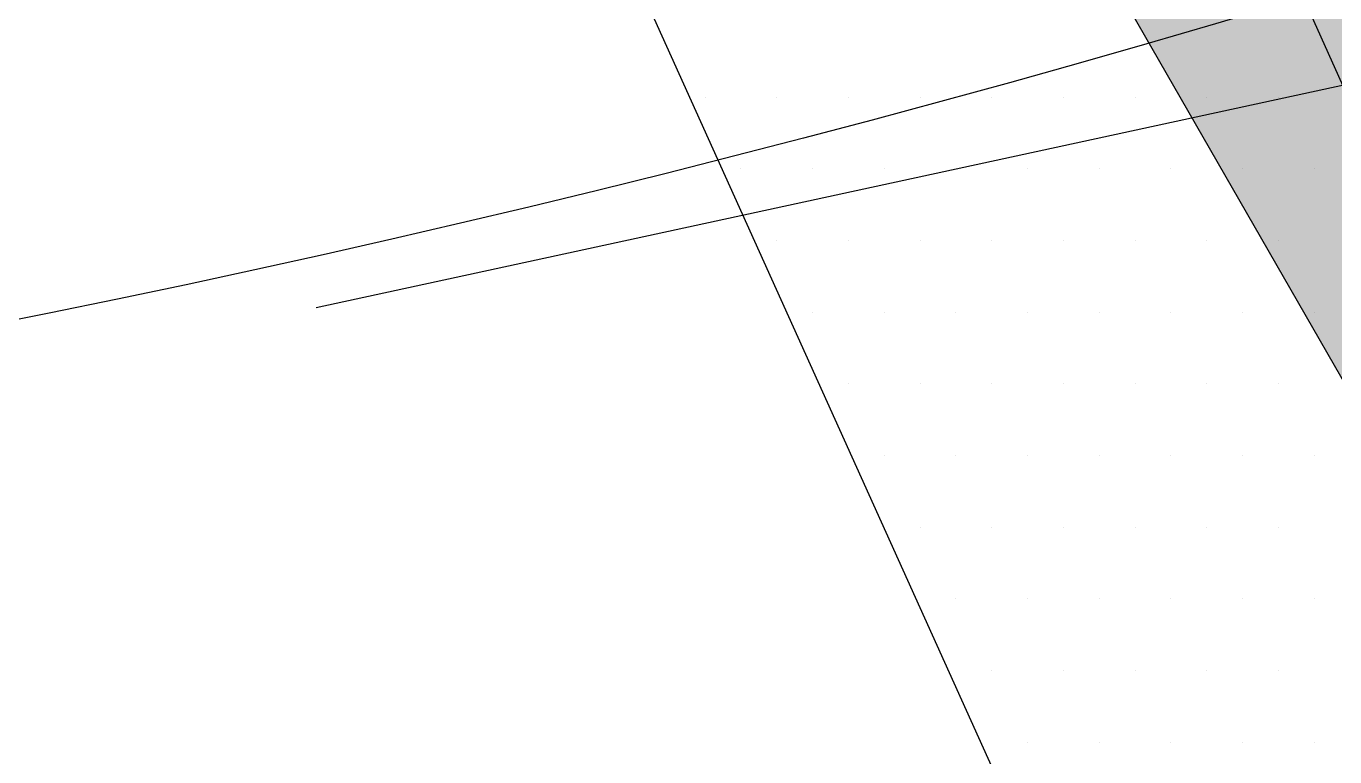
# Paper-space layout 'TOP_A1_00200_01-01-2017_MODELE' of a CAD drawing. Header units: metres. Extents: x 1274 to 2143, y 12 to 312.
# Drawn here: x 1536.873 to 1537.878, y 147.551 to 148.112 of the extents above; entities that cross this region are included whole.
import ezdxf

# ---------------------------------------------------------------- set-up
doc = ezdxf.new("R2010")
doc.units = ezdxf.units.M
doc.header["$LTSCALE"] = 2
doc.set_wipeout_variables(frame=1)
doc.linetypes.add('CACHEX2', pattern=[0.75, 0.5, -0.25])
for name, color, linetype in [('CARTOUCHE', 7, 'Continuous'), ('LOGO', 4, 'Continuous'), ('rosace', 7, 'Continuous')]:
    doc.layers.add(name, color=color, linetype=linetype)

# ---------------------------------------------------------------- blocks, each defined once
blk = doc.blocks.new('A$C715108E3')
at = {"layer": 'LOGO', "color": 131}
for p, q in [((-3.5727, -23.4225), (-3.5727, -23.4225)), ((-3.5526, -23.4225), (-3.5526, -23.4225)), ((-3.4611, -23.4225), (-3.4611, -23.4225)), ((-3.3693, -23.4225), (-3.3693, -23.4225)), ((-3.2775, -23.4225), (-3.2775, -23.4225)), ((-3.186, -23.4225), (-3.186, -23.4225)), ((-3.0942, -23.4225), (-3.0942, -23.4225)), ((-3.0024, -23.4225), (-3.0024, -23.4225)), ((-2.9109, -23.4225), (-2.9109, -23.4225)), ((-2.8191, -23.4225), (-2.8191, -23.4225)), ((-3.5314, -23.5138), (-3.5314, -23.5138)), ((-3.5069, -23.5138), (-3.5069, -23.5138)), ((-3.415, -23.5138), (-3.415, -23.5138)), ((-3.3236, -23.5138), (-3.3236, -23.5138)), ((-3.2318, -23.5138), (-3.2318, -23.5138)), ((-3.1399, -23.5138), (-3.1399, -23.5138)), ((-3.0485, -23.5138), (-3.0485, -23.5138)), ((-2.9566, -23.5138), (-2.9566, -23.5138)), ((-2.8648, -23.5138), (-2.8648, -23.5138)), ((-2.7733, -23.5138), (-2.7733, -23.5138)), ((-3.49, -23.6054), (-3.49, -23.6054)), ((-3.4611, -23.6054), (-3.4611, -23.6054)), ((-3.3693, -23.6054), (-3.3693, -23.6054)), ((-3.2775, -23.6054), (-3.2775, -23.6054)), ((-3.186, -23.6054), (-3.186, -23.6054)), ((-3.0942, -23.6054), (-3.0942, -23.6054)), ((-3.0024, -23.6054), (-3.0024, -23.6054)), ((-2.9109, -23.6054), (-2.9109, -23.6054)), ((-2.8191, -23.6054), (-2.8191, -23.6054)), ((-3.4488, -23.6976), (-3.4488, -23.6976)), ((-3.415, -23.6976), (-3.415, -23.6976)), ((-3.3236, -23.6976), (-3.3236, -23.6976)), ((-3.2318, -23.6976), (-3.2318, -23.6976)), ((-3.1399, -23.6976), (-3.1399, -23.6976)), ((-3.0485, -23.6976), (-3.0485, -23.6976)), ((-2.9566, -23.6976), (-2.9566, -23.6976)), ((-2.8648, -23.6976), (-2.8648, -23.6976)), ((-2.7733, -23.6976), (-2.7733, -23.6976)), ((-3.4072, -23.7891), (-3.4072, -23.7891)), ((-3.3693, -23.7891), (-3.3693, -23.7891)), ((-3.2775, -23.7891), (-3.2775, -23.7891)), ((-3.186, -23.7891), (-3.186, -23.7891)), ((-3.0942, -23.7891), (-3.0942, -23.7891)), ((-3.0024, -23.7891), (-3.0024, -23.7891)), ((-2.9109, -23.7891), (-2.9109, -23.7891)), ((-2.8191, -23.7891), (-2.8191, -23.7891)), ((-3.3654, -23.8804), (-3.3654, -23.8804)), ((-3.3236, -23.8804), (-3.3236, -23.8804)), ((-3.2318, -23.8804), (-3.2318, -23.8804)), ((-3.1399, -23.8804), (-3.1399, -23.8804)), ((-3.0485, -23.8804), (-3.0485, -23.8804)), ((-2.9566, -23.8804), (-2.9566, -23.8804)), ((-2.8648, -23.8804), (-2.8648, -23.8804)), ((-2.7733, -23.8804), (-2.7733, -23.8804)), ((-3.3243, -23.973), (-3.3243, -23.973)), ((-3.2775, -23.973), (-3.2775, -23.973)), ((-3.186, -23.973), (-3.186, -23.973)), ((-3.0942, -23.973), (-3.0942, -23.973)), ((-3.0024, -23.973), (-3.0024, -23.973)), ((-2.9109, -23.973), (-2.9109, -23.973)), ((-2.8191, -23.973), (-2.8191, -23.973)), ((-3.2827, -24.0642), (-3.2827, -24.0642)), ((-3.2318, -24.0642), (-3.2318, -24.0642)), ((-3.1399, -24.0642), (-3.1399, -24.0642)), ((-3.0485, -24.0642), (-3.0485, -24.0642)), ((-2.9566, -24.0642), (-2.9566, -24.0642)), ((-2.8648, -24.0642), (-2.8648, -24.0642)), ((-2.7733, -24.0642), (-2.7733, -24.0642)), ((-3.2415, -24.1555), (-3.2415, -24.1555)), ((-3.186, -24.1555), (-3.186, -24.1555)), ((-3.0942, -24.1555), (-3.0942, -24.1555)), ((-3.0024, -24.1555), (-3.0024, -24.1555)), ((-2.9109, -24.1555), (-2.9109, -24.1555)), ((-2.8191, -24.1555), (-2.8191, -24.1555)), ((-3.2003, -24.2481), (-3.2003, -24.2481)), ((-3.1399, -24.2481), (-3.1399, -24.2481)), ((-3.0485, -24.2481), (-3.0485, -24.2481)), ((-2.9566, -24.2481), (-2.9566, -24.2481)), ((-2.8648, -24.2481), (-2.8648, -24.2481)), ((-2.7733, -24.2481), (-2.7733, -24.2481))]:
    blk.add_line(p, q, dxfattribs=at)
blk.add_lwpolyline([(-5.0186, -17.1537), (-4.9784, -19.1278), (-5.3896, -19.2331), (-4.7123, -20.7884), (-8.4641, -25.8566), (-8.5996, -26.1134), (-8.0987, -26.1134), (-7.2053, -26.0731), (-6.6093, -26.0457), (-6.203, -25.613), (-3.9696, -22.5417), (-2.7917, -25.1531), (-2.6026, -25.1257), (-1.9525, -24.8418), (-1.3029, -24.5438), (-2.3854, -21.8923), (1.9656, -22.2806), (2.6017, -21.6183), (3.2786, -20.7927), (-3.3817, -20.0761), (-4.3053, -16.8895)], dxfattribs=at)
blk = doc.blocks.new('A$C581E6685')
at = {"layer": 'rosace'}
for color, points in [(142, [(-45.3965, 37.4846), (-39.5666, 28.8703), (-39.344, 28.5414), (-39.8519, 24.2064), (-36.9477, 25.4853), (-26.3566, 30.2032), (-36.1863, 24.0789), (-38.2746, 22.2236), (-38.1337, 21.2132), (-33.6363, 11.1845), (-39.5393, 21.4709), (-40.6525, 23.2405), (-42.0615, 23.3525), (-53.1072, 18.3767), (-43.3972, 24.4856), (-40.4756, 26.2259), (-40.684, 26.8894)]), (140, [(-45.3965, 37.4846), (-41.9745, 25.9278), (-41.7809, 23.8865), (-42.0615, 23.3525), (-44.9268, 21.9767), (-53.1072, 18.3767), (-40.8028, 21.6905), (-39.5666, 22.0268), (-38.2746, 22.2236), (-38.1337, 21.2132), (-33.6363, 11.1845), (-36.0802, 21.4612), (-37.3405, 24.3346), (-37.4251, 24.9804), (-36.9477, 25.4853), (-26.3566, 30.2032), (-37.8747, 26.8339), (-39.7286, 26.4119), (-40.3751, 26.6371), (-40.684, 26.8894)])]:
    blk.add_hatch(color=color, dxfattribs=at).paths.add_polyline_path(points)
at = {"layer": 'rosace', "color": 142}
blk.add_lwpolyline([(-45.3965, 37.4846), (-39.3434, 28.5414), (-39.8519, 24.2064), (-36.9477, 25.4853), (-26.3566, 30.2032), (-36.1857, 24.0789), (-38.2739, 22.2236), (-38.1337, 21.2132), (-33.6358, 11.1845), (-39.5393, 21.4709), (-40.6518, 23.2405), (-42.0615, 23.3525), (-53.1072, 18.3767), (-43.3964, 24.4856), (-40.4756, 26.2259), (-40.6836, 26.8894)], close=True, dxfattribs=at)
at = {"layer": 'rosace', "color": 140}
blk.add_lwpolyline([(-45.3965, 37.4846), (-41.9745, 25.9278), (-41.7804, 23.8865), (-42.0615, 23.3525), (-44.9268, 21.9767), (-53.1072, 18.3767), (-40.8028, 21.6905), (-39.5666, 22.0268), (-38.2739, 22.2236), (-38.1337, 21.2132), (-33.6358, 11.1845), (-36.0802, 21.4612), (-37.3405, 24.3346), (-37.4251, 24.9804), (-36.9477, 25.4853), (-26.3566, 30.2032), (-37.8741, 26.8339), (-39.7286, 26.4119), (-40.3748, 26.6371), (-40.6836, 26.8894)], close=True, dxfattribs=at)
at = {"layer": 'rosace', "color": 32, "linetype": 'CACHEX2', "ltscale": 1.5}
blk.add_ellipse((-38.0538, 23.8138), major_axis=(-19.0311, -3.534), ratio=0.590567, dxfattribs=at)
at = {"layer": 'rosace', "color": 32}
blk.add_ellipse((-37.6144, 23.8499), major_axis=(-13.5768, -4.2839), ratio=0.791971, dxfattribs=at)
at = {"layer": 'CARTOUCHE'}
blk.add_blockref('A$C715108E3', (-31.6739, 36.3189), dxfattribs=at)
blk = doc.blocks.new('A$C4D68259D')
blk.add_wipeout([(0, 25.6223), (0.1652, 26.7367), (0.7383, 27.8861), (1.6708, 28.7909), (2.8466, 29.3316), (3.5435, 29.4509), (3.5435, 29.4509), (94.9287, 29.4623), (96.0552, 29.2902), (97.2167, 28.6987), (97.7035, 28.2661), (98.0951, 27.7798), (98.6162, 26.658), (98.7362, 26.0362), (98.7516, 25.8527), (98.7585, 3.8387), (98.5719, 2.6574), (98.0189, 1.5743), (97.5848, 1.0765), (97.1232, 0.6959), (95.9338, 0.1366), (95.4142, 0.0321), (95.1105, 0.0048), (3.7555, 0.0009), (2.7133, 0.169), (1.5147, 0.7841), (0.6714, 1.6707), (0.147, 2.7876), (0.0063, 3.6209)]).dxf.layer = 'CARTOUCHE'
at = {"layer": 'CARTOUCHE'}
blk.add_rational_spline([(0, 25.6223), (0, 14.7312), (0, 3.84), (0, 0), (3.84, 0), (49.3793, 0), (94.9185, 0), (98.7585, 0), (98.7585, 3.84), (98.7585, 14.7312), (98.7585, 25.6223), (98.7585, 29.4623), (94.9185, 29.4623), (49.3793, 29.4623), (3.84, 29.4623), (0, 29.4623), (0, 25.6223)], [1, 1, 1, 0.707106781187, 1, 1, 1, 0.707106781187, 1, 1, 1, 0.707106781187, 1, 1, 1, 0.707106781187, 1], degree=2, knots=[0, 0, 0, 1, 1, 2.570796, 2.570796, 3.570796, 3.570796, 5.141593, 5.141593, 6.141593, 6.141593, 7.712389, 7.712389, 8.712389, 8.712389, 10.283185, 10.283185, 10.283185], dxfattribs=at)
at = {"layer": 'CARTOUCHE', "xscale": 0.6, "yscale": 0.6, "zscale": 0.6}
blk.add_blockref('A$C581E6685', (37.2707, 1.3806), dxfattribs=at)

psp = doc.layouts.new('TOP_A1_00200_01-01-2017_MODELE')

# ---------------------------------------------------------------- block references
at = {"layer": 'rosace'}
psp.add_blockref('A$C4D68259D', (1521.2598, 138.9386), dxfattribs=at)

doc.saveas('drawing.dxf')
